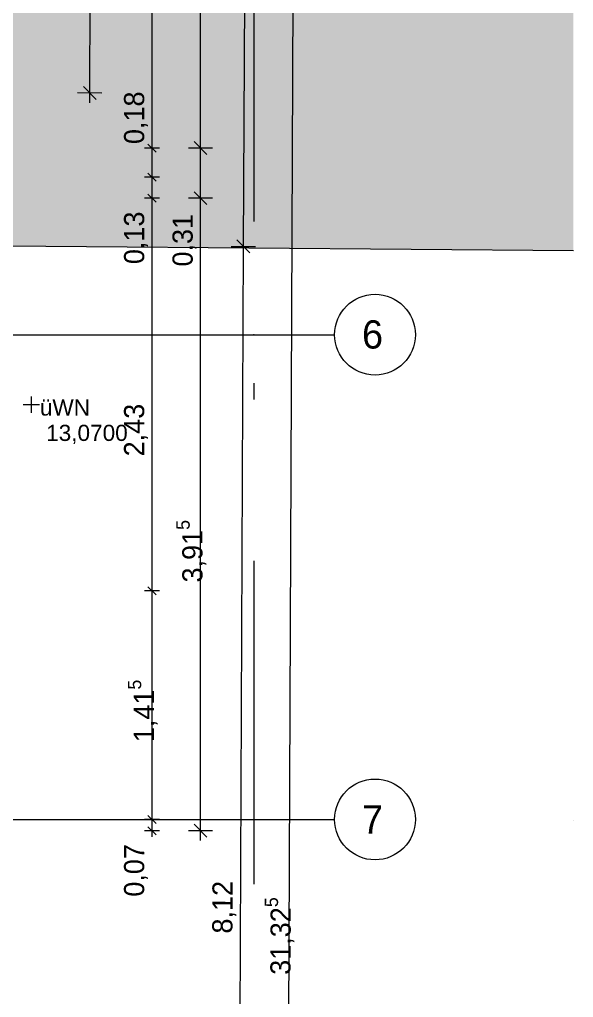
# Model space of a CAD drawing. Header units: metres. Extents: x -3 to 171, y -23 to 41.
# Drawn here: x 19.55 to 22.98, y -16.1 to -10.05 of the extents above; entities that cross this region are included whole.
import ezdxf

# ---------------------------------------------------------------- set-up
doc = ezdxf.new("R2010")
doc.units = ezdxf.units.M
doc.header["$MEASUREMENT"] = 0
doc.linetypes.add('Achse', pattern=[0.004, 0.002, -0.001, 0, -0.001])
doc.linetypes.add('Baufluchtlinie', pattern=[0.013, 0.008, -0.005])
for name, color, linetype in [('5._2.DG PP STG1_1_000 Achsraster', 7, 'Continuous'), ('5._2.DG PP STG1_1_725 Nachbarbebauung', 7, 'Continuous'), ('5._2.DG PP STG1_1_910 Allgemein Lageplan Höhen', 7, 'Continuous'), ('5._2.DG PP STG1_1_950 Polierplan Bemaßung', 7, 'Continuous'), ('5._2.DG PP STG1_1_Neubau_840 Baulinien', 7, 'Continuous')]:
    doc.layers.add(name, color=color, linetype=linetype)
doc.styles.add('ERSTELLTER_STIL_1', font='arial.ttf')
doc.styles.add('ERSTELLTER_STIL_2', font='')
doc.styles.get('ERSTELLTER_STIL_2').set_extended_font_data('Eurostile')

msp = doc.modelspace()

# ---------------------------------------------------------------- hatches: boundary and pattern name
at = {"layer": '5._2.DG PP STG1_1_725 Nachbarbebauung', "linetype": 'Continuous', "lineweight": 0, "true_color": 0x1f1f1f}
msp.add_hatch(color=250, dxfattribs=at).paths.add_polyline_path([(18.9876, -0.0005), (18.958, -11.4452), (22.9775, -11.4791), (22.9775, -0.0038)])

# ---------------------------------------------------------------- linework, layer by layer
at = {"layer": '5._2.DG PP STG1_1_000 Achsraster', "color": 5, "linetype": 'Achse', "lineweight": 0, "ltscale": 1000}
for p, q in [((21, 3), (21, -22.5231)), ((-1.5, -12), (21, -12)), ((21, -12), (21.5, -12)), ((-1.5, -15), (21, -15)), ((21, -15), (21.5, -15))]:
    msp.add_line(p, q, dxfattribs=at)
at = {"layer": '5._2.DG PP STG1_1_000 Achsraster', "color": 5, "linetype": 'Continuous', "lineweight": 0, "ltscale": 1000}
for centre in [(21.75, -12), (21.75, -15)]:
    msp.add_circle(centre, 0.25, dxfattribs=at)
at = {"layer": '5._2.DG PP STG1_1_000 Achsraster', "color": 5, "linetype": 'Achse', "lineweight": 0, "ltscale": 1000}
for p in [(21, -12), (21, -12), (21, -15), (21, -15)]:
    msp.add_point(p, dxfattribs=at)
at = {"layer": '5._2.DG PP STG1_1_725 Nachbarbebauung', "color": 8, "linetype": 'Continuous', "lineweight": 13, "ltscale": 1000, "flags": 128}
msp.add_lwpolyline([(22.9775, -0.0038), (18.9876, -0.0005), (18.958, -11.4452), (22.9775, -11.4791)], dxfattribs=at)
at = {"layer": '5._2.DG PP STG1_1_910 Allgemein Lageplan Höhen', "color": 7, "linetype": 'Continuous', "lineweight": 13, "ltscale": 1000}
for p, q in [((19.6241, -12.4825), (19.6241, -12.3825)), ((19.5741, -12.4325), (19.6741, -12.4325))]:
    msp.add_line(p, q, dxfattribs=at)
at = {"layer": '5._2.DG PP STG1_1_950 Polierplan Bemaßung', "color": 1, "linetype": 'Continuous', "lineweight": 13, "ltscale": 1000, "true_color": 0xfb0106}
for p, q in [((20.9857, -0.0101), (20.9349, -11.4539)), ((21.2857, -0.0115), (21.1858, -22.5231)), ((19.9852, -10.5039), (20.0078, -4.5039)), ((19.9454, -10.4638), (20.0251, -10.5441)), ((20.0602, -10.5042), (19.9102, -10.5036)), ((19.985, -10.5639), (19.9852, -10.5039)), ((20.9747, -11.4941), (20.8951, -11.4137)), ((20.8599, -11.4536), (21.0099, -11.4543)), ((20.9349, -11.4539), (20.8989, -19.5762))]:
    msp.add_line(p, q, dxfattribs=at)
at = {"layer": '5._2.DG PP STG1_1_950 Polierplan Bemaßung', "color": 76, "linetype": 'Continuous', "lineweight": 13, "ltscale": 1000, "true_color": 0x3f7f02}
for p, q in [((20.6703, -10.845), (20.6703, -2.8478)), ((20.6303, -10.805), (20.7103, -10.885)), ((20.7453, -10.845), (20.5953, -10.845)), ((20.6703, -11.155), (20.6703, -10.845)), ((20.6303, -11.115), (20.7103, -11.195)), ((20.7453, -11.155), (20.5953, -11.155)), ((20.6703, -15.07), (20.6703, -11.155)), ((20.6303, -15.03), (20.7103, -15.11)), ((20.7453, -15.07), (20.5953, -15.07)), ((20.6703, -15.13), (20.6703, -15.07))]:
    msp.add_line(p, q, dxfattribs=at)
at = {"layer": '5._2.DG PP STG1_1_950 Polierplan Bemaßung', "color": 6, "linetype": 'Continuous', "lineweight": 13, "ltscale": 1000, "true_color": 0xfb02fe}
for p, q in [((20.3703, -10.845), (20.3703, -6.175)), ((20.3453, -10.82), (20.3953, -10.87)), ((20.4172, -10.845), (20.3234, -10.845)), ((20.3703, -11.025), (20.3703, -10.845)), ((20.3453, -11), (20.3953, -11.05)), ((20.4172, -11.025), (20.3234, -11.025)), ((20.3703, -11.155), (20.3703, -11.025)), ((20.3453, -11.13), (20.3953, -11.18)), ((20.4172, -11.155), (20.3234, -11.155)), ((20.3703, -13.585), (20.3703, -11.155)), ((20.4172, -13.585), (20.3234, -13.585)), ((20.3453, -13.56), (20.3953, -13.61)), ((20.3703, -15), (20.3703, -13.585)), ((20.4172, -15), (20.3234, -15)), ((20.3453, -14.975), (20.3953, -15.025)), ((20.3703, -15.07), (20.3703, -15)), ((20.3453, -15.045), (20.3953, -15.095)), ((20.4172, -15.07), (20.3234, -15.07)), ((20.3703, -15.1075), (20.3703, -15.07))]:
    msp.add_line(p, q, dxfattribs=at)
at = {"layer": '5._2.DG PP STG1_1_Neubau_840 Baulinien', "color": 1, "linetype": 'Baufluchtlinie', "lineweight": 25, "ltscale": 1000, "true_color": 0xfb0106, "flags": 128}
msp.add_lwpolyline([(-3.0225, -14.9829), (0, -15), (18.9876, -15.0005), (22.9775, -15.0038)], dxfattribs=at)

# ---------------------------------------------------------------- texts
at = {"layer": '5._2.DG PP STG1_1_000 Achsraster', "color": 5, "linetype": 'Continuous', "lineweight": 0, "char_height": 0.175, "attachment_point": 1, "style": 'ERSTELLTER_STIL_2'}
for s, insert in [('\\A1;{\\pql;\\pt0;\\fEurostile|b0|i0|c0|p0;\\W1.000000;6}', (21.6695, -11.9107)), ('\\A1;{\\pql;\\pt0;\\fEurostile|b0|i0|c0|p0;\\W1.000000;7}', (21.6695, -14.9125))]:
    msp.add_mtext(s, dxfattribs=dict(at, insert=insert))
at = {"layer": '5._2.DG PP STG1_1_910 Allgemein Lageplan Höhen', "color": 7, "linetype": 'Continuous', "lineweight": 13, "char_height": 0.1, "attachment_point": 1, "style": 'ERSTELLTER_STIL_1'}
for s, insert in [('\\A1;{\\pql;\\fArial|b0|i0|c0|p0;\\W1.000000;üWN}', (19.6764, -12.4004)), ('\\A1;{\\pql;\\fArial|b0|i0|c0|p0;\\W1.000000; 13,0700}', (19.6764, -12.5575))]:
    msp.add_mtext(s, dxfattribs=dict(at, insert=insert))
at = {"layer": '5._2.DG PP STG1_1_950 Polierplan Bemaßung', "color": 6, "linetype": 'Continuous', "lineweight": 13, "true_color": 0xfb02fe, "char_height": 0.125, "width": 0.382966, "attachment_point": 7, "rotation": 90, "style": 'ERSTELLTER_STIL_2'}
for s, insert in [('\\A1;{\\pql;\\fEurostile|b0|i0|c0|p0;\\W1.000000;0,18}', (20.3453, -10.82)), ('\\A1;{\\pql;\\fEurostile|b0|i0|c0|p0;\\W1.000000;0,13}', (20.3453, -11.563)), ('\\A1;{\\pql;\\fEurostile|b0|i0|c0|p0;\\W1.000000;2,43}', (20.3453, -12.753)), ('\\A1;{\\pql;\\fEurostile|b0|i0|c0|p0;\\W1.000000;0,07}', (20.3453, -15.478))]:
    msp.add_mtext(s, dxfattribs=dict(at, insert=insert))
at = {"layer": '5._2.DG PP STG1_1_950 Polierplan Bemaßung', "color": 76, "linetype": 'Continuous', "lineweight": 13, "true_color": 0x3f7f02, "insert": (20.6453, -11.578), "char_height": 0.125, "width": 0.382966, "attachment_point": 7, "rotation": 90, "style": 'ERSTELLTER_STIL_2'}
msp.add_mtext('\\A1;{\\pql;\\fEurostile|b0|i0|c0|p0;\\W1.000000;0,31}', dxfattribs=at)
at = {"layer": '5._2.DG PP STG1_1_950 Polierplan Bemaßung', "color": 76, "linetype": 'Continuous', "lineweight": 13, "true_color": 0x3f7f02, "insert": (20.719, -13.5334), "char_height": 0.125, "attachment_point": 7, "rotation": 90, "style": 'ERSTELLTER_STIL_2'}
msp.add_mtext('\\A1;{\\pql;\\fEurostile|b0|i0|c0|p0;\\W1.000000;3,91\\fEurostile|b0|i0|c0|p0;\\W1.000000;\\A1{\\H.66x;\\S5^  ;}}', dxfattribs=at)
at = {"layer": '5._2.DG PP STG1_1_950 Polierplan Bemaßung', "color": 6, "linetype": 'Continuous', "lineweight": 13, "true_color": 0xfb02fe, "insert": (20.419, -14.5219), "char_height": 0.125, "attachment_point": 7, "rotation": 90, "style": 'ERSTELLTER_STIL_2'}
msp.add_mtext('\\A1;{\\pql;\\fEurostile|b0|i0|c0|p0;\\W1.000000;1,41\\fEurostile|b0|i0|c0|p0;\\W1.000000;\\A1{\\H.66x;\\S5^  ;}}', dxfattribs=at)
at = {"layer": '5._2.DG PP STG1_1_950 Polierplan Bemaßung', "color": 1, "linetype": 'Continuous', "lineweight": 13, "true_color": 0xfb0106, "insert": (20.891, -15.7064), "char_height": 0.125, "width": 0.382966, "attachment_point": 7, "rotation": 89.74578, "style": 'ERSTELLTER_STIL_2'}
msp.add_mtext('\\A1;{\\pql;\\fEurostile|b0|i0|c0|p0;\\W1.000000;8,12}', dxfattribs=at)
at = {"layer": '5._2.DG PP STG1_1_950 Polierplan Bemaßung', "color": 1, "linetype": 'Continuous', "lineweight": 13, "true_color": 0xfb0106, "insert": (21.2636, -15.962), "char_height": 0.125, "attachment_point": 7, "rotation": 89.74578, "style": 'ERSTELLTER_STIL_2'}
msp.add_mtext('\\A1;{\\pql;\\fEurostile|b0|i0|c0|p0;\\W1.000000;31,32\\fEurostile|b0|i0|c0|p0;\\W1.000000;\\A1{\\H.66x;\\S5^  ;}}', dxfattribs=at)

doc.saveas('drawing.dxf')
